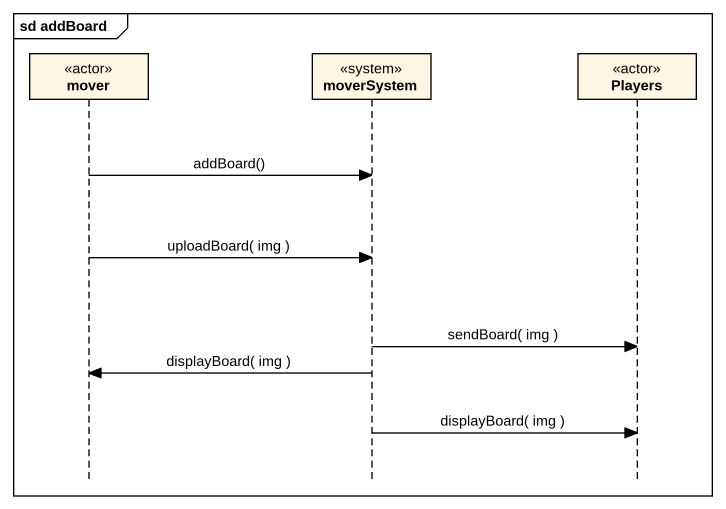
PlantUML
@startuml
mainframe sd addBoard
hide footbox
participant mover <<actor>>
participant moverSystem <<system>>
participant Players <<actor>>

mover -> moverSystem : addBoard()
mover -> moverSystem : uploadBoard( img )
moverSystem -> Players : sendBoard( img )
moverSystem -> mover : displayBoard( img )
moverSystem -> Players : displayBoard( img )
@enduml
